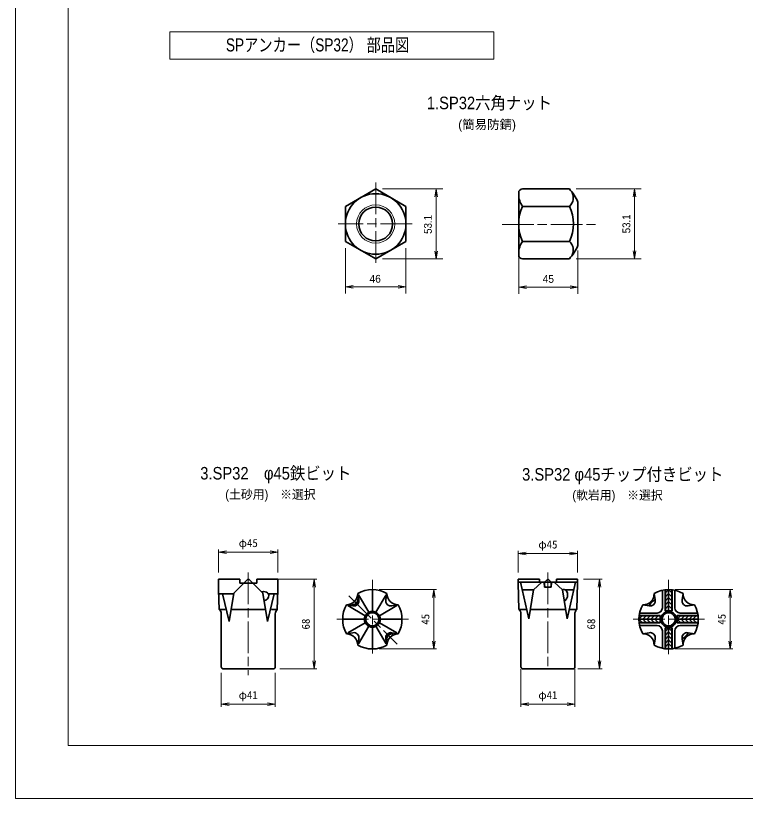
# Model space of a CAD drawing. Units: millimetres at full size, sheet at 1:2. Extents: x 1845 to 3525, y 0 to 1188.
# Drawn here: x 1845 to 2399, y 0 to 594 of the extents above; entities that cross this region are included whole.
import ezdxf
from ezdxf.enums import TextEntityAlignment as Align

# ---------------------------------------------------------------- set-up
doc = ezdxf.new("R2010")
doc.units = ezdxf.units.MM
doc.header["$LTSCALE"] = 2
doc.linetypes.add('CHAIN', pattern=[18.5, 12, -1.5, 3.5, -1.5])
for name, color, linetype, lineweight in [('1外形線', 7, 'Continuous', 35), ('2細い実線', 3, 'Continuous', 20), ('4中心線', 1, 'CHAIN', 13), ('6寸法線', 4, 'Continuous', 13), ('7 枠・タイトル', 7, 'Continuous', 13)]:
    doc.layers.add(name, color=color, linetype=linetype, lineweight=lineweight)
doc.styles.add('ＭＳ ゴシック', font='')
doc.styles.add('ＭＳ Ｐゴシック', font='')
doc.styles.get('ＭＳ ゴシック').set_extended_font_data('MS Gothic')
doc.styles.get('ＭＳ Ｐゴシック').set_extended_font_data('MS PGothic')

# ---------------------------------------------------------------- blocks, each defined once
blk = doc.blocks.new('open_arrow')
at = {"color": 0, "linetype": 'Continuous', "lineweight": -2}
blk.add_lwpolyline([(7.5, 1.25), (0, 0), (7.5, -1.25)], dxfattribs=at)

msp = doc.modelspace()

# ---------------------------------------------------------------- linework, layer by layer
at = {"layer": '1外形線'}
for p, q in [((2095.347, 449.176), (2118.347, 462.455)), ((2118.347, 462.455), (2141.347, 449.176)), ((2226.926, 412.446), (2226.926, 459.546)), ((2229.926, 462.546), (2265.426, 462.546)), ((2271.926, 419.452), (2271.926, 452.541)), ((2095.347, 449.176), (2095.347, 422.635)), ((2141.347, 449.176), (2141.347, 422.635)), ((2229.926, 449.271), (2265.426, 449.271)), ((2095.347, 422.635), (2118.347, 409.355)), ((2118.347, 409.355), (2141.347, 422.635)), ((2229.926, 422.721), (2265.426, 422.721)), ((2229.926, 409.446), (2265.426, 409.446)), ((1999.123, 166.27), (1999.123, 158.27)), ((1999.123, 166.27), (2015.123, 166.27)), ((2010.623, 155.684), (2020.916, 165.977)), ((2015.123, 166.27), (2015.123, 163.27)), ((2015.123, 163.27), (2018.209, 163.27)), ((2018.209, 163.27), (2025.037, 163.27)), ((2032.623, 155.684), (2022.33, 165.977)), ((2025.037, 163.27), (2028.123, 163.27)), ((2028.123, 166.27), (2028.123, 163.27)), ((2028.123, 166.27), (2044.123, 166.27)), ((2044.123, 166.27), (2044.123, 158.27)), ((2226.634, 166.27), (2226.634, 163.27)), ((2226.634, 166.27), (2242.634, 166.27)), ((2226.634, 163.97), (2246.634, 163.97)), ((2226.634, 163.27), (2227.136, 143.27)), ((2234.588, 136.27), (2228.19, 163.97)), ((2238.134, 158.27), (2244.404, 163.97)), ((2242.634, 166.27), (2242.634, 163.97)), ((2246.384, 163.97), (2246.634, 160.27)), ((2246.634, 163.97), (2248.734, 166.07)), ((2246.634, 163.97), (2251.634, 163.97)), ((2246.634, 163.97), (2246.634, 161.27)), ((2249.534, 166.07), (2251.634, 163.97)), ((2251.634, 160.27), (2251.884, 163.97)), ((2251.634, 163.97), (2271.634, 163.97)), ((2251.634, 163.97), (2251.634, 161.27)), ((2260.134, 158.27), (2253.864, 163.97)), ((2255.634, 166.27), (2255.634, 163.97)), ((2255.634, 166.27), (2271.634, 166.27)), ((2263.68, 136.27), (2270.079, 163.97)), ((2271.634, 163.27), (2271.132, 143.27)), ((2271.634, 166.27), (2271.634, 163.27)), ((1999.123, 158.27), (1999.625, 143.27)), ((1999.223, 155.27), (2010.572, 155.27)), ((2002.065, 155.27), (2007.006, 134.27)), ((2010.623, 155.684), (2007.006, 134.27)), ((2032.623, 155.684), (2036.24, 134.203)), ((2041.181, 155.27), (2036.24, 134.203)), ((2044.023, 155.27), (2036.842, 155.27)), ((2044.123, 158.27), (2043.621, 143.27)), ((2104.83, 155.519), (2105.634, 150.69)), ((2113.088, 141.228), (2105.429, 154.483)), ((2115.83, 141.891), (2115.83, 158.391)), ((2118.572, 141.228), (2126.232, 154.483)), ((2126.83, 155.519), (2126.027, 150.689)), ((2229.506, 158.27), (2238.134, 158.27)), ((2238.134, 158.27), (2234.588, 136.27)), ((2246.634, 160.27), (2251.634, 160.27)), ((2260.134, 158.27), (2263.68, 136.27)), ((2260.481, 158.27), (2260.134, 158.27)), ((2268.762, 158.27), (2262.064, 158.27)), ((2329.78, 155.519), (2330.584, 150.69)), ((2336.05, 157.888), (2336.05, 144.621)), ((2338.03, 142.391), (2338.03, 158.222)), ((2338.28, 142.391), (2338.28, 158.251)), ((2340.78, 142.391), (2340.78, 158.391)), ((2343.28, 142.391), (2343.28, 158.251)), ((2343.53, 142.391), (2343.53, 158.222)), ((2345.51, 157.888), (2345.51, 144.621)), ((2351.78, 155.519), (2350.977, 150.689)), ((1999.625, 143.27), (2004.096, 143.27)), ((2009.107, 143.27), (2034.139, 143.27)), ((2043.621, 143.27), (2039.15, 143.27)), ((2043.623, 143.27), (2043.29, 143.27)), ((2096.202, 146.891), (2101.032, 146.087)), ((2110.493, 138.633), (2097.238, 146.292)), ((2121.167, 138.633), (2134.422, 146.292)), ((2135.458, 146.891), (2130.629, 146.087)), ((2227.136, 143.27), (2232.971, 143.27)), ((2235.716, 143.27), (2249.134, 143.27)), ((2262.552, 143.27), (2249.134, 143.27)), ((2271.132, 143.27), (2265.297, 143.27)), ((2321.153, 146.891), (2325.982, 146.087)), ((2360.408, 146.891), (2355.579, 146.087)), ((2001.123, 140.055), (2001.123, 99.77)), ((2042.123, 140.241), (2042.123, 99.77)), ((2228.634, 140.77), (2228.634, 99.77)), ((2269.634, 140.445), (2269.634, 99.77)), ((2334.28, 138.391), (2318.42, 138.391)), ((2334.28, 138.641), (2318.449, 138.641)), ((2318.783, 140.621), (2332.05, 140.621)), ((2334.28, 138.641), (2334.28, 133.141)), ((2338.03, 142.391), (2343.53, 142.391)), ((2347.28, 138.641), (2363.112, 138.641)), ((2347.28, 133.141), (2347.28, 138.641)), ((2347.28, 138.391), (2363.141, 138.391)), ((2349.51, 140.621), (2362.777, 140.621)), ((2109.83, 135.891), (2093.33, 135.891)), ((2110.493, 133.149), (2097.238, 125.489)), ((2121.167, 133.149), (2134.422, 125.489)), ((2121.83, 135.891), (2138.33, 135.891)), ((2334.28, 135.891), (2318.28, 135.891)), ((2334.28, 133.391), (2318.42, 133.391)), ((2334.28, 133.141), (2318.449, 133.141)), ((2318.783, 131.161), (2332.05, 131.161)), ((2347.28, 135.891), (2363.28, 135.891)), ((2347.28, 133.391), (2363.141, 133.391)), ((2347.28, 133.141), (2363.112, 133.141)), ((2349.51, 131.161), (2362.777, 131.161)), ((2096.202, 124.891), (2101.031, 125.694)), ((2113.088, 130.554), (2105.429, 117.299)), ((2115.83, 129.891), (2115.83, 113.391)), ((2118.572, 130.554), (2126.232, 117.299)), ((2135.458, 124.891), (2130.629, 125.694)), ((2321.152, 124.891), (2325.982, 125.694)), ((2336.05, 127.161), (2336.05, 113.894)), ((2338.03, 129.391), (2338.03, 113.559)), ((2338.03, 129.391), (2343.53, 129.391)), ((2338.28, 129.391), (2338.28, 113.53)), ((2340.78, 129.391), (2340.78, 113.391)), ((2343.28, 129.391), (2343.28, 113.53)), ((2343.53, 129.391), (2343.53, 113.559)), ((2345.51, 127.161), (2345.51, 113.894)), ((2360.408, 124.891), (2355.579, 125.694)), ((2104.83, 116.263), (2105.634, 121.092)), ((2126.83, 116.263), (2126.027, 121.092)), ((2329.78, 116.263), (2330.584, 121.092)), ((2351.78, 116.263), (2350.977, 121.092)), ((2002.623, 98.27), (2040.623, 98.27)), ((2230.134, 98.27), (2268.134, 98.27))]:
    msp.add_line(p, q, dxfattribs=at)
for centre, radius in [((2118.347, 435.905), 22.993), ((2118.347, 435.905), 12.85), ((2115.83, 135.891), 6), ((2115.83, 135.891), 5), ((2340.78, 135.891), 6), ((2340.78, 135.891), 5)]:
    msp.add_circle(centre, radius, dxfattribs=at)
for centre, radius, start, end in [((2229.926, 459.546), 3, 90, 180), ((2241.926, 458.271), 15, 180, 216.8699), ((2235.508, 435.996), 40, 24.43173, 41.58647), ((2259.564, 455.909), 8.855, 311.44966, 30.68165), ((2257.797, 435.996), 30.871, 154.53143, 205.46857), ((2237.555, 435.996), 30.871, 334.53143, 25.46857), ((2241.926, 413.721), 15, 143.1301, 180), ((2259.564, 416.084), 8.855, 329.31797, 48.55029), ((2235.508, 435.996), 40, 318.41353, 335.56827), ((2229.926, 412.446), 3, 180, 270), ((2021.623, 165.27), 1, 44.99969, 135), ((2247.634, 161.27), 1, 180, 270), ((2249.134, 165.77), 0.5, 36.8713, 143.135), ((2250.634, 161.27), 1, 270, 0), ((2095.901, 155.82), 8.935, 271.93585, 358.06434), ((2115.83, 135.891), 22.5, 60.73243, 119.26759), ((2135.76, 155.82), 8.935, 181.93575, 268.06434), ((2321.453, 155.218), 8.332, 267.93001, 2.06999), ((2340.78, 135.891), 22.5, 60.73243, 119.26759), ((2360.107, 155.218), 8.332, 177.93001, 272.06999), ((2101.688, 150.033), 4, 260.55277, 9.44831), ((2100.933, 151.238), 3.944, 310.38135, 319.91889), ((2100.964, 151.207), 3.901, 319.97148, 329.61651), ((2101.083, 151.15), 3.769, 329.45129, 339.4372), ((2100.507, 150.747), 4.591, 327.32981, 335.52386), ((2102.327, 150.704), 2.448, 338.99384, 354.34417), ((2099.044, 151.427), 6.204, 335.40267, 341.46928), ((2106.978, 150.399), 2.216, 161.38903, 178.36778), ((2105.097, 151.183), 0.232, 65.37543, 199.21356), ((2099.286, 151.376), 5.958, 341.20201, 347.51114), ((2100.936, 150.956), 4.257, 348.21963, 357.05111), ((2098.928, 151.121), 6.271, 356.4919, 2.49006), ((2129.972, 150.033), 4, 170.55255, 279.44834), ((2326.638, 150.033), 4, 260.5523, 9.44791), ((2354.922, 150.033), 4, 170.55209, 279.44791), ((1997.124, 140.148), 4, 358.41871, 51.30808), ((2046.122, 140.148), 4, 128.69192, 181.58129), ((2115.83, 135.891), 22.5, 150.73241, 209.26759), ((2100.538, 146.624), 0.232, 70.77492, 204.63645), ((2100.6, 152.786), 6.264, 267.50462, 273.50993), ((2101.322, 144.742), 2.216, 91.63637, 108.61402), ((2100.765, 150.785), 4.257, 272.95123, 281.783), ((2101.017, 149.394), 2.448, 275.65499, 291.00489), ((2100.345, 152.436), 5.96, 282.49093, 288.79808), ((2100.571, 150.637), 3.769, 290.56272, 300.54879), ((2100.294, 152.677), 6.204, 288.52949, 294.59629), ((2100.513, 150.757), 3.901, 300.38288, 310.02669), ((2100.974, 151.214), 4.591, 294.47706, 302.67081), ((2100.483, 150.787), 3.944, 310.07916, 319.61814), ((2101.078, 150.982), 4.34, 303.16491, 311.83002), ((2100.739, 150.643), 4.34, 318.16933, 326.83467), ((2115.83, 135.891), 22.5, 330.73241, 29.26759), ((2224.686, 140.108), 4, 9.26639, 52.23945), ((2273.623, 140.144), 4, 128.59694, 184.31247), ((2340.78, 135.891), 22.5, 150.73241, 209.26759), ((2332.05, 144.621), 4, 270, 0), ((2349.51, 144.621), 4, 180, 270), ((2340.78, 135.891), 22.5, 330.73241, 29.26759), ((2332.05, 127.161), 4, 0, 90), ((2349.51, 127.161), 4, 90, 180), ((2095.901, 115.961), 8.935, 1.93575, 88.06435), ((2101.688, 121.749), 4, 350.55255, 99.44813), ((2129.972, 121.749), 4, 80.55255, 189.44834), ((2135.76, 115.961), 8.935, 91.93575, 178.06434), ((2130.686, 120.567), 4.591, 114.47541, 122.66939), ((2131.367, 119.104), 6.204, 108.53073, 114.59731), ((2131.316, 119.344), 5.96, 102.49041, 108.79691), ((2130.643, 122.388), 2.448, 95.65601, 111.00558), ((2130.896, 120.997), 4.256, 92.95201, 101.78418), ((2130.339, 127.039), 2.216, 271.63678, 288.61392), ((2131.06, 118.993), 6.267, 87.50677, 93.50953), ((2131.122, 125.157), 0.232, 250.78095, 24.62824), ((2321.453, 116.564), 8.332, 357.93001, 92.06999), ((2326.638, 121.749), 4, 350.55209, 99.4477), ((2354.922, 121.749), 4, 80.55209, 189.44791), ((2360.107, 116.564), 8.332, 87.93001, 182.06999), ((2132.725, 120.661), 6.264, 176.49005, 182.4954), ((2126.564, 120.599), 0.232, 245.37066, 19.22195), ((2130.724, 120.825), 4.256, 168.21583, 177.04798), ((2132.377, 120.405), 5.96, 161.2033, 167.50985), ((2132.616, 120.354), 6.204, 155.40349, 161.47009), ((2124.682, 121.382), 2.216, 341.38602, 358.36359), ((2129.333, 121.078), 2.448, 158.99502, 174.34469), ((2131.154, 121.034), 4.591, 147.32984, 155.52383), ((2130.577, 120.631), 3.769, 149.45127, 159.43723), ((2130.922, 121.138), 4.34, 138.16947, 146.83453), ((2130.697, 120.574), 3.901, 139.97333, 149.61709), ((2130.582, 120.799), 4.34, 123.16549, 131.83051), ((2130.727, 120.544), 3.944, 130.3819, 139.92081), ((2131.177, 120.994), 3.944, 130.0792, 139.61809), ((2131.147, 121.024), 3.901, 120.38292, 130.02666), ((2131.089, 121.144), 3.769, 110.56237, 120.54831), ((2115.83, 135.891), 22.5, 240.73241, 299.26757), ((2340.78, 135.891), 22.5, 240.73241, 299.26757), ((2002.623, 99.77), 1.5, 180, 270), ((2040.623, 99.77), 1.5, 270, 0), ((2230.134, 99.77), 1.5, 180, 270), ((2268.134, 99.77), 1.5, 270, 0)]:
    msp.add_arc(centre, radius, start, end, dxfattribs=at)
for centre, major_axis, ratio, start_param, end_param in [((2033.161, 154.275), (-3.985, 0), 0.650921, 3.1415927, 5.1052524), ((2261.273, 154.77), (0, 3.646), 0.775841, 4.712389, 6.6883082), ((2261.273, 154.77), (0, 4.774), 0.5925, 3.2098697, 4.712389), ((2033.161, 154.275), (0, 4.298), 0.927188, 3.2334959, 4.712389), ((2328.641, 148.029), (2.828, 2.829), 0.258667, 0.5972124, 2.5443844), ((2352.919, 123.752), (2.828, 2.828), 0.258667, 3.7388009, 5.6859729)]:
    msp.add_ellipse(centre, major_axis=major_axis, ratio=ratio, start_param=start_param, end_param=end_param, dxfattribs=at)
at = {"layer": '2細い実線'}
for p, q in [((2338.28, 155.891), (2340.78, 158.391)), ((2338.28, 152.891), (2340.78, 155.391)), ((2343.28, 155.891), (2340.78, 158.391)), ((2343.28, 152.891), (2340.78, 155.391)), ((2338.28, 149.891), (2340.78, 152.391)), ((2338.28, 146.891), (2340.78, 149.391)), ((2343.28, 149.891), (2340.78, 152.391)), ((2343.28, 146.891), (2340.78, 149.391)), ((2338.28, 143.891), (2340.78, 146.391)), ((2343.28, 143.891), (2340.78, 146.391)), ((2320.78, 138.391), (2318.28, 135.891)), ((2323.78, 138.391), (2321.28, 135.891)), ((2326.78, 138.391), (2324.28, 135.891)), ((2329.78, 138.391), (2327.28, 135.891)), ((2332.78, 138.391), (2330.28, 135.891)), ((2349.78, 138.391), (2347.28, 135.891)), ((2352.78, 138.391), (2350.28, 135.891)), ((2355.78, 138.391), (2353.28, 135.891)), ((2358.78, 138.391), (2356.28, 135.891)), ((2361.78, 138.391), (2359.28, 135.891)), ((2320.78, 133.391), (2318.28, 135.891)), ((2323.78, 133.391), (2321.28, 135.891)), ((2326.78, 133.391), (2324.28, 135.891)), ((2329.78, 133.391), (2327.28, 135.891)), ((2332.78, 133.391), (2330.28, 135.891)), ((2349.78, 133.391), (2347.28, 135.891)), ((2352.78, 133.391), (2350.28, 135.891)), ((2355.78, 133.391), (2353.28, 135.891)), ((2358.78, 133.391), (2356.28, 135.891)), ((2361.78, 133.391), (2359.28, 135.891)), ((2338.28, 126.891), (2340.78, 129.391)), ((2338.28, 123.891), (2340.78, 126.391)), ((2343.28, 126.891), (2340.78, 129.391)), ((2343.28, 123.891), (2340.78, 126.391)), ((2338.28, 120.891), (2340.78, 123.391)), ((2338.28, 117.891), (2340.78, 120.391)), ((2343.28, 120.891), (2340.78, 123.391)), ((2343.28, 117.891), (2340.78, 120.391)), ((2338.28, 114.891), (2340.78, 117.391)), ((2343.28, 114.891), (2340.78, 117.391))]:
    msp.add_line(p, q, dxfattribs=at)
msp.add_circle((2118.347, 435.905), 14.5, dxfattribs=at)
at = {"layer": '4中心線'}
for p, q in [((2118.347, 467.362), (2118.347, 404.047)), ((2145.98, 435.905), (2089.879, 435.905)), ((2214.33, 435.557), (2287.774, 435.557)), ((2021.623, 171.289), (2021.623, 93.391)), ((2249.134, 171.289), (2249.134, 97.477)), ((2115.83, 165.846), (2115.83, 109.854)), ((2340.78, 165.846), (2340.78, 109.399)), ((2098.075, 153.646), (2134.731, 116.99)), ((2088.969, 135.891), (2143.181, 135.891)), ((2313.919, 135.891), (2368.131, 135.891))]:
    msp.add_line(p, q, dxfattribs=at)
at = {"layer": '6寸法線'}
for p, q in [((2123.427, 462.455), (2169.253, 462.455)), ((2164.173, 409.355), (2164.173, 462.455)), ((2270.506, 462.546), (2319.991, 462.546)), ((2314.911, 462.546), (2314.911, 409.446)), ((2095.347, 417.555), (2095.347, 383.016)), ((2141.347, 417.555), (2141.347, 383.016)), ((2271.926, 415.872), (2271.926, 382.94)), ((2226.926, 411.218), (2226.926, 382.94)), ((2123.427, 409.355), (2169.253, 409.355)), ((2270.506, 409.446), (2319.991, 409.446)), ((2095.347, 388.096), (2141.347, 388.096)), ((2226.926, 388.02), (2271.926, 388.02)), ((1999.123, 171.35), (1999.123, 188.821)), ((1999.123, 186.821), (2044.123, 186.821)), ((2044.123, 171.35), (2044.123, 188.821)), ((2226.634, 171.35), (2226.634, 187.741)), ((2226.634, 185.741), (2271.634, 185.741)), ((2271.634, 171.35), (2271.634, 187.741)), ((2033.203, 166.27), (2073.677, 166.27)), ((2071.677, 166.27), (2071.677, 98.27)), ((2276.147, 166.27), (2290.335, 166.27)), ((2288.335, 166.27), (2288.335, 98.27)), ((2120.91, 158.391), (2164.479, 158.391)), ((2162.479, 158.391), (2162.479, 113.391)), ((2345.86, 158.391), (2389.429, 158.391)), ((2387.429, 158.391), (2387.429, 113.391)), ((2120.91, 113.391), (2164.479, 113.391)), ((2345.86, 113.391), (2389.429, 113.391)), ((2001.123, 95.144), (2001.123, 69.416)), ((2042.123, 95.144), (2042.123, 69.416)), ((2045.703, 98.27), (2073.677, 98.27)), ((2228.634, 98.152), (2228.634, 69.416)), ((2269.634, 98.152), (2269.634, 69.416)), ((2271.964, 98.27), (2290.335, 98.27)), ((2001.123, 71.416), (2042.123, 71.416)), ((2228.634, 71.416), (2269.634, 71.416))]:
    msp.add_line(p, q, dxfattribs=at)
at = {"layer": '7 枠・タイトル'}
for p, q in [((1845.001, 1188), (1845.001, 0)), ((1885.001, 1148), (1885.001, 40)), ((1962.024, 560.856), (1962.024, 581.654)), ((1962.024, 581.654), (2207.952, 581.654)), ((2207.952, 560.856), (2207.952, 581.654)), ((1962.024, 560.856), (2207.952, 560.856)), ((1885.001, 40), (3485.001, 40)), ((1845.001, 0), (3525.001, 0))]:
    msp.add_line(p, q, dxfattribs=at)

# ---------------------------------------------------------------- block references
at = {"layer": '6寸法線', "xscale": 0.8, "yscale": 0.8}
for p, rotation in [((2164.173, 462.455), 270), ((2314.911, 462.546), 270), ((2164.173, 409.355), 90), ((2314.911, 409.446), 90), ((2141.347, 388.096), 180), ((2271.926, 388.02), 180), ((2044.123, 186.821), 180), ((2271.634, 185.741), 180), ((2071.677, 166.27), 270), ((2288.335, 166.27), 270), ((2162.479, 158.391), 270), ((2387.429, 158.391), 270), ((2162.479, 113.391), 90), ((2387.429, 113.391), 90), ((2071.677, 98.27), 90), ((2288.335, 98.27), 90), ((2042.123, 71.416), 180), ((2269.634, 71.416), 180)]:
    msp.add_blockref('open_arrow', p, dxfattribs=dict(at, rotation=rotation))
for p in [(2095.347, 388.096), (2226.926, 388.02), (1999.123, 186.821), (2226.634, 185.741), (2001.123, 71.416), (2228.634, 71.416)]:
    msp.add_blockref('open_arrow', p, dxfattribs=at)

# ---------------------------------------------------------------- texts
at = {"layer": '6寸法線', "style": 'ＭＳ Ｐゴシック', "width": 0.95}
for p in [(2157.973, 435.557), (2308.711, 435.996)]:
    msp.add_text('53.1', height=5.938, rotation=90, dxfattribs=at).set_placement(p, align=Align.MIDDLE_CENTER)
at = {"layer": '6寸法線'}
for s, height, style, p in [('46', 5.938, 'ＭＳ Ｐゴシック', (2117.998, 394.296)), ('45', 5.938, 'ＭＳ Ｐゴシック', (2249.426, 394.22)), ('φ45', 6.076, 'ＭＳ ゴシック', (2021.623, 193.741)), ('φ45', 6.076, 'ＭＳ ゴシック', (2249.134, 192.66)), ('φ41', 6.076, 'ＭＳ ゴシック', (2021.623, 78.336)), ('φ41', 6.076, 'ＭＳ ゴシック', (2249.134, 78.336))]:
    msp.add_text(s, height=height, dxfattribs=dict(at, style=style)).set_placement(p, align=Align.MIDDLE_CENTER)
at = {"layer": '6寸法線', "style": 'ＭＳ ゴシック'}
for s, p in [('45', (2156.079, 135.891)), ('45', (2381.029, 135.891)), ('68', (2065.277, 132.27)), ('68', (2281.935, 132.27))]:
    msp.add_text(s, height=6.076, rotation=90, dxfattribs=at).set_placement(p, align=Align.MIDDLE_CENTER)
at = {"layer": '7 枠・タイトル', "style": 'ＭＳ Ｐゴシック', "width": 0.8}
msp.add_text('SPアンカー（SP32） 部品図', height=9.897, dxfattribs=at).set_placement((2004.63, 563.87), align=Align.BOTTOM_LEFT)
at = {"layer": '7 枠・タイトル', "style": 'ＭＳ Ｐゴシック', "width": 0.9}
msp.add_text('1.SP32六角ナット', height=9.501, dxfattribs=at).set_placement((2252.196, 527.766), align=Align.MIDDLE_RIGHT)
at = {"layer": '7 枠・タイトル', "style": 'ＭＳ Ｐゴシック'}
msp.add_text('(簡易防錆)', height=6.928, dxfattribs=at).set_placement((2202.946, 511.419), align=Align.MIDDLE_CENTER)
for s, height, width, p in [('3.SP32\u3000φ45鉄ビット', 9.501, 0.9, (2042.515, 246.729)), ('3.SP32 φ45チップ付きビット', 9.501, 0.9, (2305.93, 245.879)), ('(土砂用)\u3000※選択', 6.928, 0.95, (2038.457, 230.713)), ('(軟岩用)\u3000※選択', 6.928, 0.95, (2301.965, 230.12))]:
    msp.add_text(s, height=height, dxfattribs=dict(at, width=width)).set_placement(p, align=Align.MIDDLE_CENTER)

doc.saveas('drawing.dxf')
